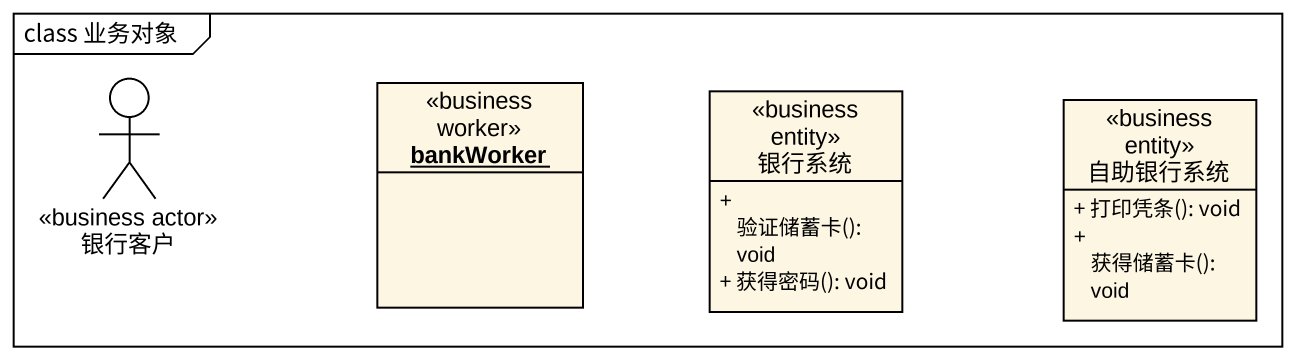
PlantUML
@startuml
mainframe class 业务对象
allowmixing
hide circle
hide empty members
skinparam classAttributeIconSize 0
actor 银行客户 <<business actor>>
object bankWorker <<business worker>>
class 银行系统 <<business entity>> {
  + 验证储蓄卡(): void
  + 获得密码(): void
}
class 自助银行系统 <<business entity>> {
  + 打印凭条(): void
  + 获得储蓄卡(): void
}
@enduml
